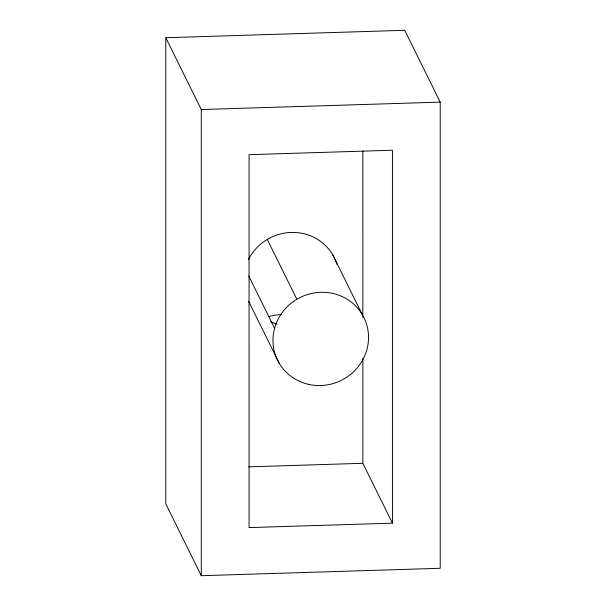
<?xml version="1.0" encoding="UTF-8"?>
<svg xmlns="http://www.w3.org/2000/svg" width="606" height="606" viewBox="0 0 606 606"><rect width="100%" height="100%" fill="white"/><g stroke="black" fill="none" stroke-linecap="round" stroke-linejoin="round"><path stroke-width="0.91" d="M165.779 37.716L404.717 30.3L440.214 102.126L440.221 568.284L201.283 575.7L165.786 503.874L165.779 37.716L201.283 109.534L201.283 575.7M201.283 109.534L440.214 102.126M248.725 466.84L362.85 463.302L392.43 523.152L249.074 527.599L249.066 154.674L392.43 150.227L392.43 523.152M332.55 254.467L362.13 314.317M267.276 239.431L296.857 299.281M248.755 276.01L274.594 328.278M279.366 363.502L249.786 303.651A48.154 46.261 -26.3 0 1 248.422 301.227M362.842 150.947L362.85 317.536M362.85 358.237L362.85 463.302M268.503 316.635A72.228 69.395 -26.3 0 1 281.517 314.393M335.126 259.421A48.154 46.261 -26.3 0 1 337.072 264.67M276.965 324.005A48.154 46.261 -26.3 0 1 270.67 321.801M248.513 259.36A48.154 46.261 -26.3 0 1 291.751 232.424A48.154 46.261 -26.3 0 1 334.338 257.724M308.378 384.325A48.154 46.261 -26.3 0 0 366.91 325.414A48.154 46.261 -26.3 0 0 286.956 307A48.154 46.261 -26.3 0 0 308.378 384.325"/></g></svg>
